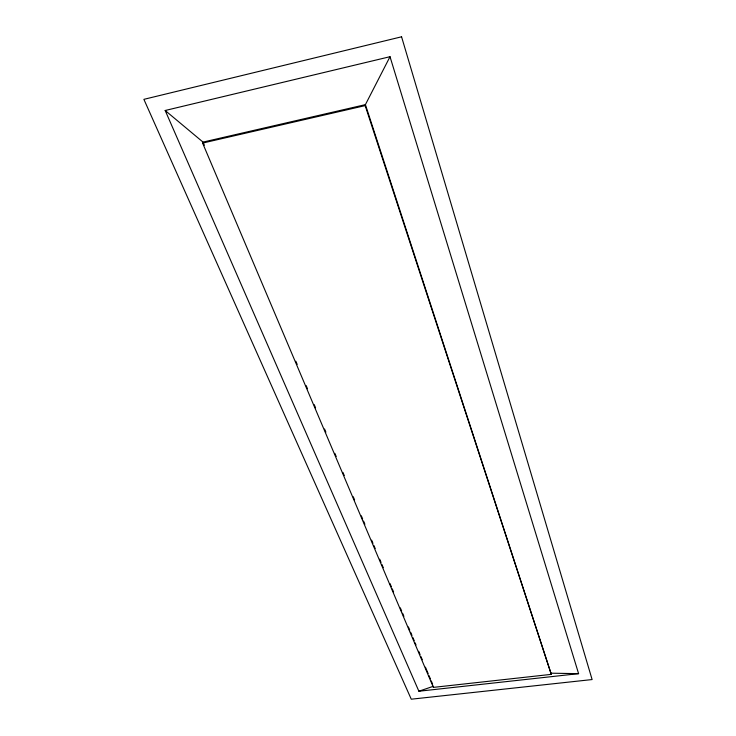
<?xml version="1.0" encoding="UTF-8"?>
<svg xmlns="http://www.w3.org/2000/svg" width="736" height="736" viewBox="0 0 736 736"><rect width="100%" height="100%" fill="white"/><g stroke="black" fill="none" stroke-linecap="round" stroke-linejoin="round"><path stroke-width="1.1" d="M390.016 56.7L365.406 104.641L551.301 674.36L433.403 687.378L433.504 686.237L418.885 691.233L165.177 110.492L390.016 56.7L578.597 673.661L418.885 691.233M551.301 674.36L365.176 105.607L365.406 104.641L203.026 142.103L165.177 110.492M433.403 687.378L202.602 143.078L203.026 142.103L204.369 145.277M202.602 143.078L365.176 105.607M551.301 673.201L578.597 673.661M295.844 361.238L297.188 364.412M306.158 385.59L307.501 388.764M314.226 404.644L315.578 407.818M324.539 428.996L325.892 432.17M334.852 453.339L336.205 456.513M342.93 472.392L344.273 475.576M353.243 496.745L354.586 499.919M361.312 515.798L362.655 518.981M363.556 521.097L364.9 524.271M371.625 540.15L372.968 543.324M373.87 545.44L375.213 548.614M379.693 559.204L381.046 562.378M381.938 564.494L383.281 567.677M390.006 583.556L391.359 586.73M392.251 588.846L393.594 592.02M400.32 607.899L401.672 611.082M402.564 613.198L403.908 616.372M408.397 626.962L409.74 630.136M410.633 632.252L411.985 635.426M412.878 637.542L414.221 640.716M415.122 642.841L416.015 644.957M418.71 651.305L420.054 654.479M420.946 656.604L422.298 659.778M425.436 667.184L428.122 673.541M429.024 675.657L430.367 678.831M431.259 680.947L432.612 684.121M401.571 36.8L143.888 99.342L411.268 699.2L592.112 679.558L401.571 36.8"/></g></svg>
